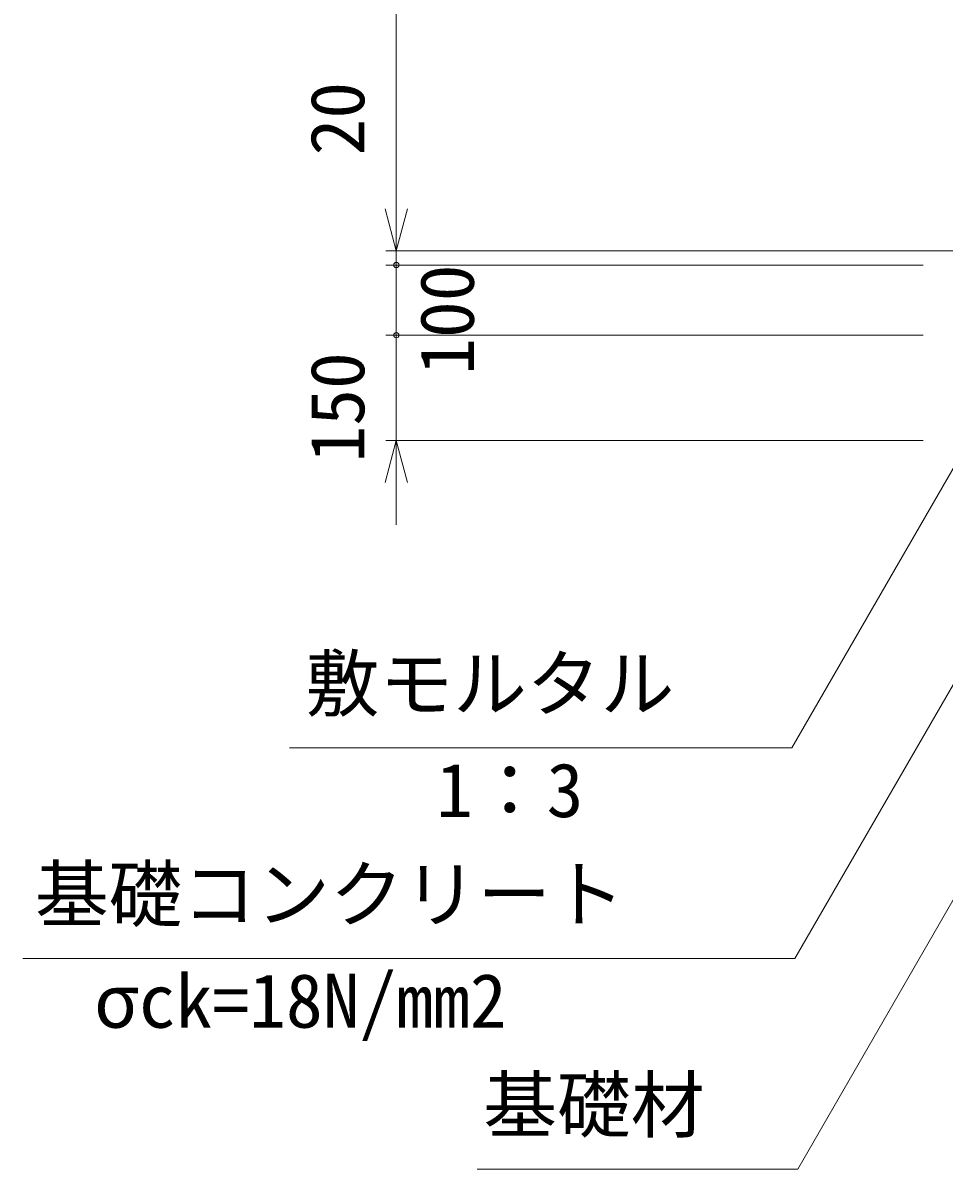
# Model space of a CAD drawing. Units: millimetres, scale not verified, with parts at other scales. Extents: x -252 to 252048, y 18866 to 78266.
# Drawn here: x 139312 to 143685, y 47126 to 52568 of the extents above; entities that cross this region are included whole.
import ezdxf
from ezdxf.enums import TextEntityAlignment as Align

# ---------------------------------------------------------------- set-up
doc = ezdxf.new("R2010")
doc.units = ezdxf.units.MM
doc.header["$LTSCALE"] = 300
for name, color, linetype, lineweight in [('0_2', 1, 'Continuous', 18), ('D-STR-DIM', 7, 'Continuous', 18), ('D-STR-HTXT', 7, 'Continuous', 18)]:
    doc.layers.add(name, color=color, linetype=linetype, lineweight=lineweight)
doc.styles.add('ＭＳ ゴシック', font='')
doc.styles.get('ＭＳ ゴシック').set_extended_font_data('MS Gothic')

msp = doc.modelspace()

# ---------------------------------------------------------------- linework, layer by layer
at = {"layer": '0_2'}
for p, q in [((141084.8, 51485.5), (141031.2, 51685.5)), ((141084.8, 51485.5), (141031.2, 51685.5)), ((141138.4, 51685.5), (141084.8, 51485.5)), ((141084.8, 51485.5), (141084.8, 51685.5)), ((141138.4, 51685.5), (141084.8, 51485.5)), ((141084.8, 51485.5), (141084.8, 51685.5)), ((141031.2, 50385.5), (141084.8, 50585.5)), ((141084.8, 50585.5), (141138.4, 50385.5)), ((141084.8, 50585.5), (141084.8, 50385.5))]:
    msp.add_line(p, q, dxfattribs=at)
for centre, start, end in [((141084.8, 51418.8), 90, 270), ((141084.8, 51418.8), 90, 270), ((141084.8, 51418.8), 270, 90), ((141084.8, 51418.8), 270, 90), ((141084.8, 51085.5), 90, 270), ((141084.8, 51085.5), 90, 270), ((141084.8, 51085.5), 270, 90), ((141084.8, 51085.5), 270, 90)]:
    msp.add_arc(centre, 12.5, start, end, dxfattribs=at)
at = {"layer": 'D-STR-DIM'}
for p, q in [((141084.8, 59952.2), (141084.8, 51685.5)), ((141084.8, 51685.5), (141084.8, 52451.2)), ((143918.2, 51485.5), (141034.8, 51485.5)), ((143918.2, 51485.5), (141034.8, 51485.5)), ((141084.8, 51418.8), (141084.8, 51485.5)), ((143584.8, 51418.8), (141034.8, 51418.8)), ((143584.8, 51418.8), (141034.8, 51418.8)), ((141084.8, 51085.5), (141084.8, 51418.8)), ((141084.8, 51418.8), (141084.8, 51218.8)), ((141084.8, 51085.5), (141084.8, 51285.5)), ((143584.8, 51085.5), (141034.8, 51085.5)), ((143584.8, 51085.5), (141034.8, 51085.5)), ((141084.8, 50585.5), (141084.8, 51085.5)), ((143584.8, 50585.5), (141034.8, 50585.5)), ((141084.8, 50385.5), (141084.8, 50185.5))]:
    msp.add_line(p, q, dxfattribs=at)
at = {"layer": 'D-STR-HTXT'}
for p, q in [((144216.4, 51299.1), (142961.7, 49125.9)), ((144708.5, 51124.9), (142976.5, 48125.9)), ((145004.5, 50623.1), (142991.3, 47125.9)), ((142961.7, 49125.9), (140577.6, 49125.9)), ((142976.5, 48125.9), (139312.5, 48125.9)), ((142991.3, 47125.9), (141468.5, 47125.9))]:
    msp.add_line(p, q, dxfattribs=at)

# ---------------------------------------------------------------- texts
at = {"layer": 'D-STR-DIM', "color": 1, "style": 'ＭＳ ゴシック'}
for s, p in [('20', (141009.8, 51939.2)), ('100', (141530, 50897.7)), ('150', (141009.8, 50481.1))]:
    msp.add_text(s, height=256.6, rotation=90, dxfattribs=at).set_placement(p, align=Align.BOTTOM_LEFT)
at = {"layer": 'D-STR-HTXT', "color": 1, "style": 'ＭＳ ゴシック'}
for s, p in [('敷モルタル', (140654.4, 49225.9)), ('1：3', (141273.8, 48720.2)), ('基礎コンクリート', (139369.4, 48225.9)), ('σck=18N/mm2', (139650, 47720.2)), ('基礎材', (141497.9, 47225.9))]:
    msp.add_text(s, height=256.6, dxfattribs=at).set_placement(p, align=Align.BOTTOM_LEFT)

doc.saveas('drawing.dxf')
